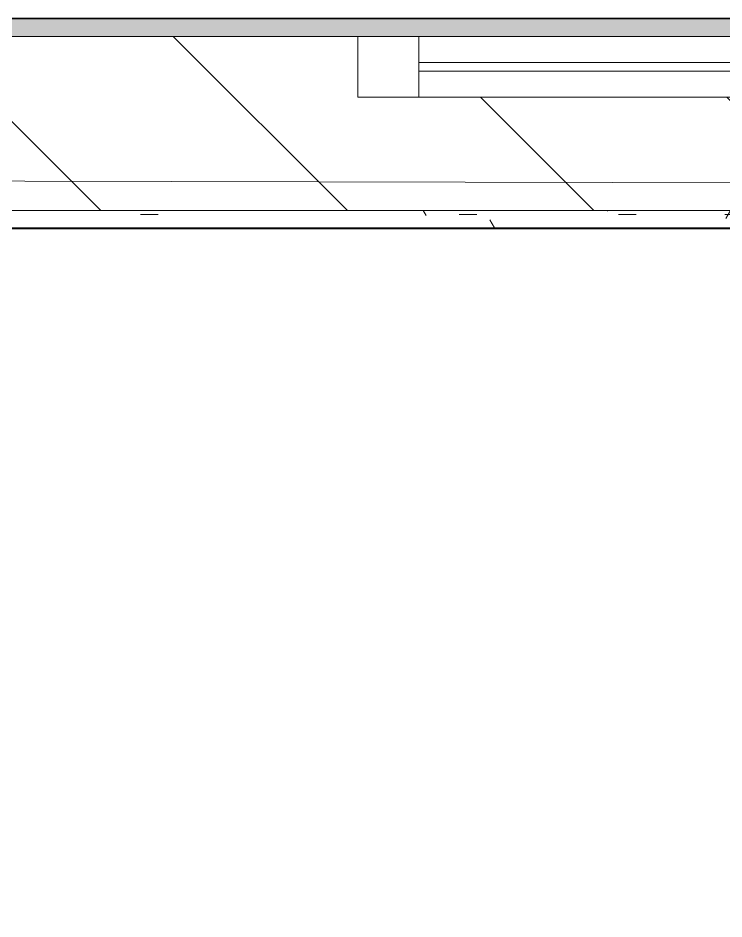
# Model space of a CAD drawing. Header units: millimetres. Extents: x -1113 to 415037, y -3642 to 28069.
# Drawn here: x 34485 to 35295, y 6750 to 7785 of the extents above; entities that cross this region are included whole.
import ezdxf

# ---------------------------------------------------------------- set-up
doc = ezdxf.new("R2010")
doc.units = ezdxf.units.MM
for name, color, linetype, lineweight in [('0) Стена 3.93м', 3, 'Continuous', 60), ('A-AREA-BNDY', 7, 'Continuous', 5), ('A-FLOR', 7, 'Continuous', 9), ('A-GLAZ', 7, 'Continuous', 9), ('A-GLAZ-1', 7, 'Continuous', 5), ('A-WALL', 7, 'Continuous', 5), ('I-WALL', 7, 'Continuous', 5)]:
    doc.layers.add(name, color=color, linetype=linetype, lineweight=lineweight)
doc.layers.add('A-WALL-FNSH-1', color=9, linetype='Continuous', lineweight=5, true_color=0x808080)
pattern_1 = [(0, (0, 0), (243.84, 60.96), [20.117, -162.763, 20.117, -162.763, -975.36]), (0, (0, 0), (243.84, 60.96), [-365.76, 20.117, -345.643, 20.117, -162.763, -426.72]), (0, (0, 0), (243.84, 60.96), [-914.4, 20.117, -101.803, 20.117, -284.683]), (120, (91.44, 30.48), (-174.71291, 180.69163), [20.117, -162.763, 20.117, -162.763, -975.36]), (120, (91.44, 30.48), (-174.71291, 180.69163), [-365.76, 20.117, -345.643, 20.117, -162.763, -426.72]), (120, (91.44, 30.48), (-174.71291, 180.69163), [-914.4, 20.117, -101.803, 20.117, -284.683]), (240, (121.92, 152.4), (-69.12709, -241.65163), [20.117, -162.763, 20.117, -162.763, -975.36]), (240, (121.92, 152.4), (-69.12709, -241.65163), [-365.76, 20.117, -345.643, 20.117, -162.763, -426.72]), (240, (121.92, 152.4), (-69.12709, -241.65163), [-914.4, 20.117, -101.803, 20.117, -284.683])]

# ---------------------------------------------------------------- blocks, each defined once
blk = doc.blocks.new('120_Окно_СКБ_1Ст - 120_Окно_СКБ_1Ст 400х1200 EI30-24228909-Объем проектирования 1 этажа')
at = {"layer": 'A-GLAZ'}
for p, q in [((-600, 30), (-600, 100)), ((-600, 100), (-530, 100)), ((-530, 100), (-530, 30)), ((530, 30), (530, 100)), ((530, 100), (600, 100)), ((600, 100), (600, 30)), ((-530, 30), (-600, 30)), ((600, 30), (530, 30))]:
    blk.add_line(p, q, dxfattribs=at)
at = {"layer": 'A-GLAZ-1'}
for p, q in [((600, 100), (-600, 100)), ((530, 70), (-530, 70)), ((530, 60), (-530, 60)), ((-600, 30), (600, 30))]:
    blk.add_line(p, q, dxfattribs=at)
blk = doc.blocks.new('1floor')
at = {"layer": 'I-WALL'}
h = blk.add_hatch(dxfattribs=at)
h.set_pattern_fill('FP_191', color=256, style=0, pattern_type=2)
h.set_pattern_definition(pattern_1)
h.paths.add_polyline_path([(29409.7, 7900), (30210, 7900), (30210, 7920), (25010, 7920), (25010, 7900), (29209.7, 7900)])
h.paths.add_polyline_path([(38490, 7900), (38540, 7900), (38540, 7920), (32710, 7920), (32710, 7900), (38469.9, 7900)])
h.paths.add_polyline_path([(22370.9, 7900), (22510, 7900), (22510, 7920), (20220, 7920), (20220, 7900), (21910, 7900)])
h = blk.add_hatch(dxfattribs=at)
h.set_pattern_fill('FP_23', color=256, style=0, pattern_type=2)
h.set_pattern_definition([(135, (0, 0), (-141.4214, -141.4214), [])])
h.paths.add_polyline_path([(33610, 7700), (37990, 7700), (37990, 7900), (36010, 7900), (36010, 7830), (34810, 7830), (34810, 7900), (33610, 7900), (33610, 7730.7)])
h = blk.add_hatch(dxfattribs=at)
h.set_pattern_fill('FP_191', color=256, style=0, pattern_type=2)
h.set_pattern_definition(pattern_1)
h.paths.add_polyline_path([(35990, 7680), (37210, 7680), (37210, 7700), (33630, 7700), (33632, 7680), (34749.3, 7680)])
at = {"layer": 'A-FLOR'}
for p, q in [((38495, 7920), (30212.1, 7920)), ((33630, 7680), (37190, 7680))]:
    blk.add_line(p, q, dxfattribs=at)
at = {"layer": 'A-WALL'}
for p, q in [((34810, 7900), (33610, 7900)), ((37990, 7700), (33610, 7700))]:
    blk.add_line(p, q, dxfattribs=at)
at = {"layer": 'A-WALL-FNSH-1'}
for p, q in [((38519, 7921), (32710, 7921)), ((33631, 7679), (35990, 7679))]:
    blk.add_line(p, q, dxfattribs=at)
at = {"layer": 'A-GLAZ', "color": 3}
blk.add_blockref('120_Окно_СКБ_1Ст - 120_Окно_СКБ_1Ст 400х1200 EI30-24228909-Объем проектирования 1 этажа', (35410, 7800), dxfattribs=at)

msp = doc.modelspace()

# ---------------------------------------------------------------- linework, layer by layer
at = {"layer": 'A-AREA-BNDY', "flags": 128}
msp.add_lwpolyline([(38250.9, 330.7), (38266.4, 6958.7), (37199.4, 6961.2), (37200.9, 7583.2), (36008.9, 7586), (36008.9, 7594), (33649.9, 7599.5), (33649, 7199.5), (33007, 7201), (33007.9, 7601), (32728.9, 7601.7), (32729, 7622.7), (30229, 7628.5), (30228.9, 7607.5), (29849.7, 7608.4), (29848.7, 7208.4), (29648.7, 7208.9), (29632.9, 450.9)], dxfattribs=at)

# ---------------------------------------------------------------- block references
at = {"layer": '0) Стена 3.93м'}
msp.add_blockref('1floor', (64.7, -136.1), dxfattribs=at)

doc.saveas('drawing.dxf')
